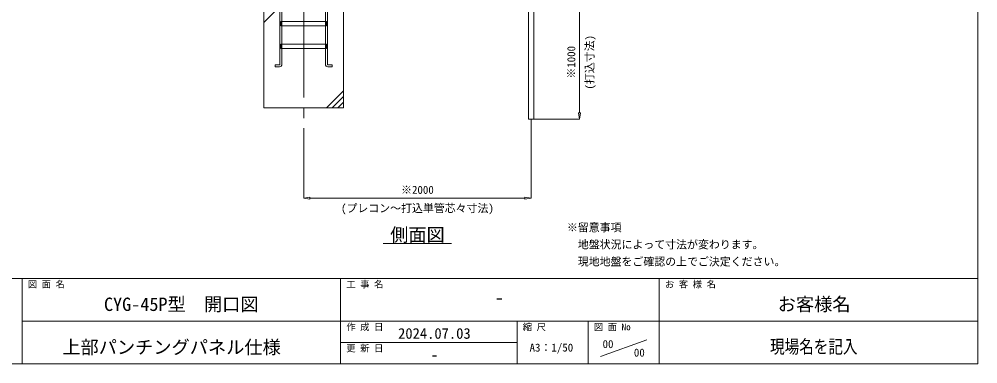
# Model space of a CAD drawing. Units: millimetres, scale not verified. Extents: x -10062 to 10062, y -16938 to 16938.
# Drawn here: x 1637 to 10062, y -16938 to -13909 of the extents above; entities that cross this region are included whole.
import ezdxf
from ezdxf.enums import TextEntityAlignment as Align

# ---------------------------------------------------------------- set-up
doc = ezdxf.new("R2010")
doc.units = ezdxf.units.MM
doc.header["$LTSCALE"] = 90
doc.linetypes.add('CHAIN2', pattern=[12, 9, -1, 1, -1])
doc.linetypes.add('DASHED1', pattern=[1.8, 1.2, -0.6])
for name, color, linetype, lineweight in [('0-9_基礎工事用PCA小', 134, 'Continuous', 18), ('0-B_図面枠', 134, 'Continuous', 18), ('0-C_寸法', 134, 'Continuous', 18), ('0-F_単管', 134, 'Continuous', 18), ('1-6_通芯', 134, 'CHAIN2', 18), ('1-B_文字', 134, 'Continuous', 18)]:
    doc.layers.add(name, color=color, linetype=linetype, lineweight=lineweight)
doc.styles.add('ＭＳ ゴシック', font='')
doc.styles.get('ＭＳ ゴシック').set_extended_font_data('MS Gothic')

msp = doc.modelspace()

# ---------------------------------------------------------------- linework, layer by layer
at = {"layer": '0-9_基礎工事用PCA小'}
for p, q in [((3787.5, -13937.5), (3937.5, -13787.5)), ((3947.02, -13967.5), (3947.02, -14129.5)), ((4327.97, -13967.5), (4327.97, -14129.5)), ((3947.02, -14167.5), (3947.02, -14304.5)), ((4327.97, -14167.5), (4327.97, -14304.5)), ((4487.5, -14537.5), (4337.5, -14687.5)), ((4487.5, -14587.5), (4387.5, -14687.5)), ((4487.5, -14637.5), (4437.5, -14687.5))]:
    msp.add_line(p, q, dxfattribs=at)
at = {"layer": '0-9_基礎工事用PCA小', "linetype": 'DASHED1'}
for p, q in [((3947.02, -13929.5), (3947.02, -13967.5)), ((4327.97, -13929.5), (4327.97, -13967.5)), ((3947.02, -14129.5), (3947.02, -14167.5)), ((4327.97, -14129.5), (4327.97, -14167.5))]:
    msp.add_line(p, q, dxfattribs=at)
at = {"layer": '0-9_基礎工事用PCA小'}
for points in [[(3927.98, -14304.45), (3927.98, -13727.5), (3947.02, -13727.5), (3947.02, -13929.5)], [(4347.03, -14304.45), (4347.03, -13727.5), (4327.97, -13727.5), (4327.97, -13929.5)], [(3924.03, -14327.5), (3887.03, -14327.5), (3887.03, -14308.45), (3923.97, -14308.45)], [(4350.98, -14327.5), (4387.98, -14327.5), (4387.98, -14308.45), (4351.02, -14308.45)]]:
    msp.add_lwpolyline(points, dxfattribs=at)
for points in [[(3787.5, -14687.5), (4487.5, -14687.5), (4487.5, -13787.5), (3787.5, -13787.5)], [(3937.5, -13929.5), (4337.5, -13929.5), (4337.5, -13967.5), (3937.5, -13967.5)], [(3937.5, -14129.5), (4337.5, -14129.5), (4337.5, -14167.5), (3937.5, -14167.5)]]:
    msp.add_lwpolyline(points, close=True, dxfattribs=at)
for centre, radius, start, end in [((3923.97, -14304.45), 4, 270, 360), ((3924.03, -14304.5), 23, 270, 360), ((4350.98, -14304.5), 23, 180, 270), ((4351.02, -14304.45), 4, 180, 270)]:
    msp.add_arc(centre, radius, start, end, dxfattribs=at)
at = {"layer": '0-B_図面枠'}
for p, q in [((-10062.5, -16187.5), (10062.5, -16187.5)), ((1662.5, -16187.5), (1662.5, -16937.5)), ((4462.5, -16187.5), (4462.5, -16937.5)), ((7262.5, -16187.5), (7262.5, -16937.5)), ((1662.5, -16562.5), (10062.5, -16562.5)), ((6012.5, -16562.5), (6012.5, -16937.5)), ((6637.5, -16562.5), (6637.5, -16937.5)), ((6012.5, -16750), (4462.5, -16750)), ((6745.48, -16874.37), (7154.51, -16725.63))]:
    msp.add_line(p, q, dxfattribs=at)
msp.add_lwpolyline([(-10062.5, -3062.5), (10062.5, -3062.5), (10062.5, -16937.5), (-10062.5, -16937.5)], close=True, dxfattribs=at)
at = {"layer": '0-C_寸法'}
for p, q in [((6561.8, -13842.5), (6561.8, -14732.5)), ((6552.63, -14732.5), (6561.8, -14787.5)), ((6552.63, -14732.5), (6570.96, -14732.5)), ((6561.8, -14787.5), (6570.96, -14732.5)), ((6137.5, -14788.5), (6137.5, -15481.96)), ((6162.8, -14787.5), (6562.8, -14787.5)), ((4137.5, -15281.95), (4137.5, -15481.96)), ((4192.5, -15471.79), (4137.5, -15480.96)), ((4137.5, -15480.96), (4192.5, -15490.13)), ((4192.5, -15471.79), (4192.5, -15490.13)), ((6082.5, -15480.96), (4192.5, -15480.96)), ((6082.5, -15471.79), (6137.5, -15480.96)), ((6082.5, -15471.79), (6082.5, -15490.13)), ((6137.5, -15480.96), (6082.5, -15490.13))]:
    msp.add_line(p, q, dxfattribs=at)
at = {"layer": '0-F_単管'}
msp.add_lwpolyline([(6113.2, -13709.6), (6113.2, -14787.5), (6161.8, -14787.5), (6161.8, -13777.75)], dxfattribs=at)
at = {"layer": '1-6_通芯'}
msp.add_line((4137.5, -8387.5), (4137.5, -15280.96), dxfattribs=at)
at = {"layer": '1-B_文字'}
msp.add_line((4837.5, -15880.96), (5437.5, -15880.96), dxfattribs=at)

# ---------------------------------------------------------------- texts
at = {"layer": '0-B_図面枠', "style": 'ＭＳ ゴシック'}
for s, height, p in [('図 面 名', 58.65, (1712.5, -16285.5)), ('工 事 名', 58.65, (4512.5, -16285.5)), ('お 客 様 名', 58.65, (7312.5, -16285.5)), ('CYG-45P型\u3000開口図', 117.3, (2382.5, -16508.11)), ('作 成 日\u3000', 58.65, (4512.5, -16660.5)), ('縮 尺', 58.65, (6062.5, -16660.5)), ('図 面 No', 58.65, (6687.5, -16660.5)), ('2024.07.03', 93.84, (4967.23, -16745.4)), ('上部パンチングパネル仕様', 117.3, (2016.33, -16884.89)), ('更 新 日\u3000', 58.65, (4512.5, -16848)), ('A3：1/50', 70.38, (6122.92, -16851.11)), ('-', 93.84, (5255.23, -16932.9))]:
    msp.add_text(s, height=height, dxfattribs=at).set_placement(p, align=Align.BOTTOM_LEFT)
at = {"layer": '0-B_図面枠', "color": 3, "style": 'ＭＳ ゴシック'}
for s, height, p in [('お客様名', 117.3, (8303.83, -16507.4)), ('-', 117.3, (5817.04, -16446.68)), ('00', 70.38, (6764.5, -16820.1)), ('00', 70.38, (7039.5, -16895.1))]:
    msp.add_text(s, height=height, dxfattribs=at).set_placement(p, align=Align.BOTTOM_LEFT)
at = {"layer": '0-B_図面枠', "color": 3, "style": 'ＭＳ ゴシック', "width": 0.8}
msp.add_text('現場名を記入', height=117.3, dxfattribs=at).set_placement((8236.65, -16880.27), align=Align.BOTTOM_LEFT)
at = {"layer": '0-C_寸法', "style": 'ＭＳ ゴシック'}
for s, p in [('(打込寸法)', (6707.4, -14527.5)), ('※1000', (6545.51, -14431.5))]:
    msp.add_text(s, height=70.38, rotation=90, dxfattribs=at).set_placement(p, align=Align.BOTTOM_LEFT)
for s, p in [('※2000', (4993.5, -15464.66)), ('(プレコン～打込単管芯々寸法)', (4465.5, -15626.56))]:
    msp.add_text(s, height=70.38, dxfattribs=at).set_placement(p, align=Align.BOTTOM_LEFT)
at = {"layer": '1-B_文字', "style": 'ＭＳ ゴシック'}
for s, height, p in [('側面図', 117.3, (4897.5, -15896.96)), ('※留意事項', 70.38, (6450.87, -15795.57)), ('\u3000地盤状況によって寸法が変わります。', 70.38, (6450.87, -15945.56)), ('\u3000現地地盤をご確認の上でご決定ください。', 70.38, (6450.87, -16095.56))]:
    msp.add_text(s, height=height, dxfattribs=at).set_placement(p, align=Align.BOTTOM_LEFT)

doc.saveas('drawing.dxf')
